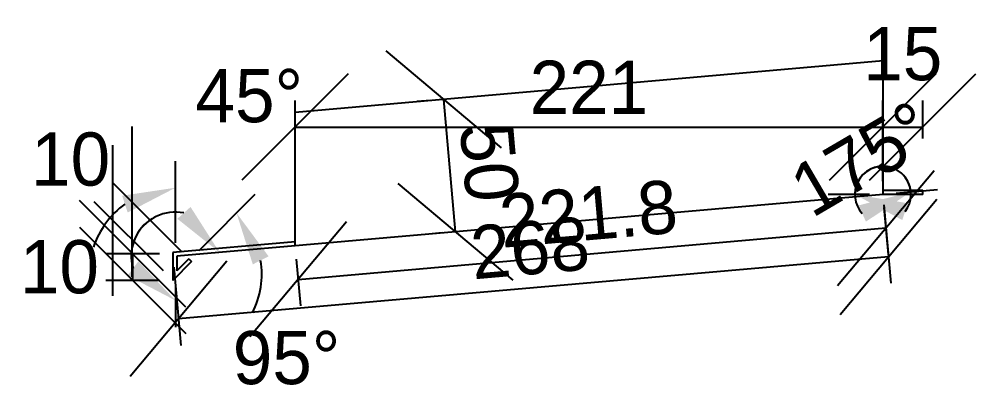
# Model space of a CAD drawing. Header units: millimetres. Extents: x -676 to 20580, y -6551 to 5193.
# Drawn here: x 2752.2 to 3111.9, y 420.1 to 560.6 of the extents above; entities that cross this region are included whole.
import ezdxf

# ---------------------------------------------------------------- set-up
doc = ezdxf.new("R2010")
doc.units = ezdxf.units.MM
doc.layers.get('Defpoints').update_dxf_attribs({"true_color": 0xffffff})
doc.layers.add('0 ... Seuil', color=178, linetype='Continuous', lineweight=25, true_color=0x000000)
doc.layers.add('Cotes', color=4, linetype='Continuous', lineweight=25, true_color=0x00ffff)
doc.styles.add('QCADDimTextStyle', font='txt')
doc.dimstyles.new('QCADDimStyle', dxfattribs={"dimtxt": 20, "dimasz": 20, "dimexe": 10, "dimexo": 5, "dimgap": 5, "dimtad": 1, "dimtoh": 1, "dimdec": 4, "dimzin": 0, "dimdsep": 46, "dimtxsty": 'QCADDimTextStyle', "dimcen": 0.09, "dimadec": 0, "dimazin": 0, "dimtfac": 1, "dimtdec": 4, "dimtofl": 0, "dimtmove": 0, "dimatfit": 3, "dimfxl": 1, "dimtolj": 1, "dimtzin": 0, "dimarcsym": 0})

# ---------------------------------------------------------------- blocks, each defined once
blk = doc.blocks.new('SeuilBaie1_VueCoupeEst')
at = {"layer": '0 ... Seuil'}
for p, q in [((1, 0), (-0.5, 0)), ((-0.5, 0), (-0.5, -14.91)), ((1, 0), (1, -15)), ((1, -14.91), (-49.19, -14.91)), ((-49.19, -14.91), (-29.85, -236)), ((1, -14.91), (24.23, -280.48)), ((20.34, -236), (-29.85, -236)), ((18.83, -236), (22.86, -281.98)), ((25.23, -275.97), (26.29, -274.91)), ((25.23, -275.97), (29.74, -280.48)), ((26.29, -274.91), (33.36, -281.98)), ((24.23, -280.48), (29.74, -280.48)), ((22.86, -281.98), (33.36, -281.98))]:
    blk.add_line(p, q, dxfattribs=at)
blk = doc.blocks.new('*D36')
at = {"layer": 'Cotes', "color": 0, "lineweight": -2}
for p, q in [((3096.94, 540), (3056.94, 500)), ((3071.94, 500), (3111.94, 540)), ((3076.94, 515.78), (3076.94, 530)), ((3091.94, 515.78), (3091.94, 530)), ((3076.94, 520), (3091.94, 520))]:
    blk.add_line(p, q, dxfattribs=at)
at = {"layer": 'Defpoints', "color": 0}
for p in [(3091.94, 520), (3076.94, 510.78), (3091.94, 510.78)]:
    blk.add_point(p, dxfattribs=at)
at = {"layer": 'Cotes', "color": 0, "insert": (3084.44, 547.5), "char_height": 20, "attachment_point": 5, "style": 'QCADDimTextStyle'}
blk.add_mtext('\\A1;15', dxfattribs=at)
blk = doc.blocks.new('*D37')
at = {"layer": 'Cotes', "color": 0, "lineweight": -2}
for p, q in [((3060.91, 449.56), (3097.27, 492.9)), ((3077.38, 490.74), (3079.96, 461.27)), ((2830.29, 469.54), (2793.93, 426.2)), ((3079.09, 471.23), (2812.11, 447.87)), ((2810.4, 467.38), (2812.98, 437.91))]:
    blk.add_line(p, q, dxfattribs=at)
at = {"layer": 'Defpoints', "color": 0}
for p in [(3076.94, 495.72), (2809.96, 472.36), (2812.11, 447.87)]:
    blk.add_point(p, dxfattribs=at)
at = {"layer": 'Cotes', "color": 0, "insert": (2944.29, 474.49), "char_height": 20, "attachment_point": 5, "rotation": 5, "style": 'QCADDimTextStyle'}
blk.add_mtext('\\A1;268', dxfattribs=at)
blk = doc.blocks.new('*D38')
at = {"layer": 'Cotes', "color": 0, "lineweight": -2}
for p, q in [((2814.81, 452.36), (2774.81, 492.36)), ((2774.81, 482.36), (2814.81, 442.36)), ((2804.96, 472.36), (2784.81, 472.36)), ((2794.81, 472.36), (2794.81, 462.36)), ((2804.96, 462.36), (2784.81, 462.36))]:
    blk.add_line(p, q, dxfattribs=at)
at = {"layer": 'Defpoints', "color": 0}
for p in [(2809.96, 472.36), (2794.81, 462.36), (2809.96, 462.36)]:
    blk.add_point(p, dxfattribs=at)
at = {"layer": 'Cotes', "color": 0, "insert": (2767.31, 467.36), "char_height": 20, "attachment_point": 5, "style": 'QCADDimTextStyle'}
blk.add_mtext('\\A1;10', dxfattribs=at)
blk = doc.blocks.new('*D39')
at = {"layer": 'Cotes', "color": 0, "lineweight": -2}
for p, q in [((2933.51, 512.28), (2890.18, 548.64)), ((2906.86, 530.03), (2901.88, 529.59)), ((2916.2, 480.65), (2911.84, 530.46)), ((2894.53, 498.83), (2937.87, 462.47)), ((2911.22, 480.22), (2906.24, 479.78))]:
    blk.add_line(p, q, dxfattribs=at)
at = {"layer": 'Defpoints', "color": 0}
for p in [(2911.84, 530.46), (2911.84, 530.46), (2916.2, 480.65)]:
    blk.add_point(p, dxfattribs=at)
at = {"layer": 'Cotes', "color": 0, "insert": (2928.97, 506.86), "char_height": 20, "attachment_point": 5, "rotation": 275, "style": 'QCADDimTextStyle'}
blk.add_mtext('\\A1;50', dxfattribs=at)
blk = doc.blocks.new('*D40')
at = {"layer": 'Cotes', "color": 0, "lineweight": -2}
for p, q in [((2794.51, 520.25), (2794.51, 463.68)), ((2787.44, 456.61), (2787.44, 513.17)), ((2813.5, 472.97), (2787.44, 499.03)), ((2806.43, 465.9), (2780.36, 491.96))]:
    blk.add_line(p, q, dxfattribs=at)
at = {"layer": 'Defpoints', "color": 0}
for p in [(2794.51, 491.96), (2817.04, 469.43), (2809.96, 462.36)]:
    blk.add_point(p, dxfattribs=at)
at = {"layer": 'Cotes', "color": 0, "insert": (2771.53, 507.87), "char_height": 20, "attachment_point": 5, "style": 'QCADDimTextStyle'}
blk.add_mtext('\\A1;10', dxfattribs=at)
blk = doc.blocks.new('*D41')
at = {"layer": 'Cotes', "color": 0, "lineweight": -2}
for p, q in [((3082.01, 495.16), (3097.48, 496.51)), ((3071.94, 494.72), (3056.41, 494.72))]:
    blk.add_line(p, q, dxfattribs=at)
for start, end in [(80.8162, 222.9081), (5, 180), (322.0919, 104.1838)]:
    blk.add_arc((3076.99, 494.72), 10.57, start, end, dxfattribs=at)
at = {"layer": 'Cotes', "color": 0}
for points in [[(3086.41, 491.37), (3084.25, 485.07), (3066.41, 494.72)], [(3070.6, 484.47), (3067.89, 490.57), (3087.52, 495.64)]]:
    blk.add_solid(points, dxfattribs=at)
at = {"layer": 'Defpoints', "color": 0}
for p in [(3081.73, 504.17), (3060.65, 493.29), (3076.94, 494.72), (3077.03, 494.72), (3091.94, 494.72)]:
    blk.add_point(p, dxfattribs=at)
at = {"layer": 'Cotes', "color": 0, "insert": (3069.17, 508.08), "char_height": 20, "attachment_point": 5, "rotation": 30.3486, "style": 'QCADDimTextStyle'}
blk.add_mtext('\\A1;175%%d', dxfattribs=at)
blk = doc.blocks.new('*D42')
at = {"layer": 'Cotes', "color": 0, "lineweight": -2}
for p, q in [((2810.96, 476.44), (2810.96, 507.22)), ((2819.86, 473.67), (2840.98, 494.79))]:
    blk.add_line(p, q, dxfattribs=at)
for start, end in [(125.9056, 161.8113), (333.1887, 9.0944)]:
    blk.add_arc((2810.96, 464.77), 32.44, start, end, dxfattribs=at)
at = {"layer": 'Cotes', "color": 0}
for points in [[(2792.97, 487.88), (2790.91, 494.22), (2810.96, 497.22)], [(2845.97, 471.42), (2840.03, 468.39), (2833.91, 487.72)]]:
    blk.add_solid(points, dxfattribs=at)
at = {"layer": 'Defpoints', "color": 0}
for p in [(2827.19, 492.87), (2810.96, 471.44), (2816.33, 470.14), (2810.96, 464.77), (2810.96, 464.77)]:
    blk.add_point(p, dxfattribs=at)
at = {"layer": 'Cotes', "color": 0, "insert": (2838.69, 531.7), "char_height": 20, "attachment_point": 5, "style": 'QCADDimTextStyle'}
blk.add_mtext('\\A1;45%%d', dxfattribs=at)
blk = doc.blocks.new('*D43')
at = {"layer": 'Cotes', "color": 0, "lineweight": -2}
blk.add_line((2810.96, 459.77), (2810.96, 444.82), dxfattribs=at)
for start, end in [(78.9674, 152.9349), (122.0651, 196.0326)]:
    blk.add_arc((2810.96, 471.44), 16.62, start, end, dxfattribs=at)
at = {"layer": 'Cotes', "color": 0}
for points in [[(2811.67, 485.53), (2816.62, 489.99), (2827.52, 472.89)], [(2792.98, 464.19), (2796.99, 469.52), (2810.96, 454.82)]]:
    blk.add_solid(points, dxfattribs=at)
at = {"layer": 'Defpoints', "color": 0}
for p in [(2810.96, 471.44), (2810.96, 471.44), (2830.31, 473.14), (2810.96, 464.77), (2819.69, 457.3)]:
    blk.add_point(p, dxfattribs=at)
at = {"layer": 'Cotes', "color": 0, "insert": (2852.71, 433.19), "char_height": 20, "attachment_point": 5, "style": 'QCADDimTextStyle'}
blk.add_mtext('\\A1;95%%d', dxfattribs=at)
blk = doc.blocks.new('*D53')
at = {"layer": 'Cotes', "color": 0, "lineweight": -2}
for p, q in [((3059.87, 460.41), (3096.23, 503.74)), ((3077.38, 489.74), (3078.92, 472.12)), ((2875.23, 484.41), (2838.87, 441.08)), ((2857.05, 462.74), (3078.05, 482.08)), ((2856.38, 470.4), (2857.92, 452.78))]:
    blk.add_line(p, q, dxfattribs=at)
at = {"layer": 'Defpoints', "color": 0}
for p in [(3076.94, 494.72), (3078.05, 482.08), (2855.94, 475.38)]:
    blk.add_point(p, dxfattribs=at)
at = {"layer": 'Cotes', "color": 0, "insert": (2966.24, 487.35), "char_height": 20, "attachment_point": 5, "rotation": 5, "style": 'QCADDimTextStyle'}
blk.add_mtext('\\A1;221.8', dxfattribs=at)
blk = doc.blocks.new('*D56')
at = {"layer": 'Cotes', "color": 0, "lineweight": -2}
for p, q in [((2875.94, 540), (2835.94, 500)), ((3056.94, 500), (3096.94, 540)), ((2855.94, 480.38), (2855.94, 530)), ((3076.94, 499.72), (3076.94, 530)), ((2855.94, 520), (3076.94, 520))]:
    blk.add_line(p, q, dxfattribs=at)
at = {"layer": 'Defpoints', "color": 0}
for p in [(3076.94, 520), (3076.94, 494.72), (2855.94, 475.38)]:
    blk.add_point(p, dxfattribs=at)
at = {"layer": 'Cotes', "color": 0, "insert": (2966.44, 535), "char_height": 20, "attachment_point": 5, "style": 'QCADDimTextStyle'}
blk.add_mtext('\\A1;221', dxfattribs=at)

msp = doc.modelspace()

# ---------------------------------------------------------------- block references
at = {"layer": '0 ... Seuil', "rotation": 270}
msp.add_blockref('SeuilBaie1_VueCoupeEst', (3091.94, 495.72), dxfattribs=at)

# ---------------------------------------------------------------- dimensions: what is measured, and where the dimension line sits
at = {"layer": 'Cotes'}
for p1, p2, distance, picture, middle in [((3076.94, 510.78), (3091.94, 510.78), 9.22, '*D36', (3084.44, 547.5)), ((2916.2, 480.65), (2911.84, 530.46), 0, '*D39', (2928.97, 506.86)), ((2809.96, 462.36), (2817.04, 469.43), 31.86, '*D40', (2771.53, 507.87)), ((2855.94, 475.38), (3076.94, 494.72), -12.69, '*D53', (2966.24, 487.35)), ((3076.94, 495.72), (2809.96, 472.36), 24.58, '*D37', (2944.29, 474.49)), ((2809.96, 472.36), (2809.96, 462.36), -15.16, '*D38', (2767.31, 467.36))]:
    dim = msp.add_aligned_dim(p1=p1, p2=p2, distance=distance, dimstyle='QCADDimStyle', override={"dimtxt": 20, "dimasz": 20, "dimexe": 10, "dimexo": 5, "dimgap": 5, "dimdec": 1, "dimzin": 8, "dimtsz": 20, "dimclrd": 0, "dimclre": 0, "dimclrt": 0, "dimadec": 1, "dimazin": 2, "dimtmove": 2}, dxfattribs=at)
    dim.commit()
    dim.dimension.update_dxf_attribs({"geometry": picture, "text_midpoint": middle})
dim = msp.add_linear_dim(base=(3076.94, 520), p1=(2855.94, 475.38), p2=(3076.94, 494.72), dimstyle='QCADDimStyle', override={"dimtxt": 20, "dimasz": 20, "dimexe": 10, "dimexo": 5, "dimgap": 5, "dimdec": 1, "dimzin": 8, "dimtsz": 20, "dimclrd": 0, "dimclre": 0, "dimclrt": 0, "dimadec": 1, "dimazin": 2, "dimtmove": 2}, dxfattribs=at)
dim.commit()
dim.dimension.update_dxf_attribs({"geometry": '*D56', "text_midpoint": (2966.44, 535)})
for base, line1, line2, picture, middle in [((2827.19, 492.87), ((2810.96, 471.44), (2810.96, 464.77)), ((2810.96, 464.77), (2816.33, 470.14)), '*D42', (2838.69, 531.7)), ((2819.69, 457.3), ((2830.31, 473.14), (2810.96, 471.44)), ((2810.96, 471.44), (2810.96, 464.77)), '*D43', (2852.71, 433.19))]:
    dim = msp.add_angular_dim_2l(base=base, line1=line1, line2=line2, dimstyle='QCADDimStyle', override={"dimtxt": 20, "dimasz": 20, "dimexe": 10, "dimexo": 5, "dimgap": 5, "dimdec": 1, "dimzin": 8, "dimtsz": 20, "dimclrd": 0, "dimclre": 0, "dimclrt": 0, "dimadec": 1, "dimazin": 2, "dimtmove": 2}, dxfattribs=at)
    dim.commit()
    dim.dimension.update_dxf_attribs({"geometry": picture, "text_midpoint": middle})
dim = msp.add_angular_dim_2l(base=(3081.73, 504.17), line1=((3091.94, 494.72), (3076.94, 494.72)), line2=((3077.03, 494.72), (3060.65, 493.29)), dimstyle='QCADDimStyle', override={"dimtxt": 20, "dimasz": 20, "dimexe": 10, "dimexo": 5, "dimgap": 5, "dimdec": 1, "dimzin": 8, "dimtsz": 20, "dimclrd": 0, "dimclre": 0, "dimclrt": 0, "dimadec": 1, "dimazin": 2, "dimtmove": 2}, dxfattribs=at)
dim.commit()
dim.dimension.update_dxf_attribs({"geometry": '*D41', "text_midpoint": (3069.17, 508.08), "dimtype": 162})

doc.saveas('drawing.dxf')
